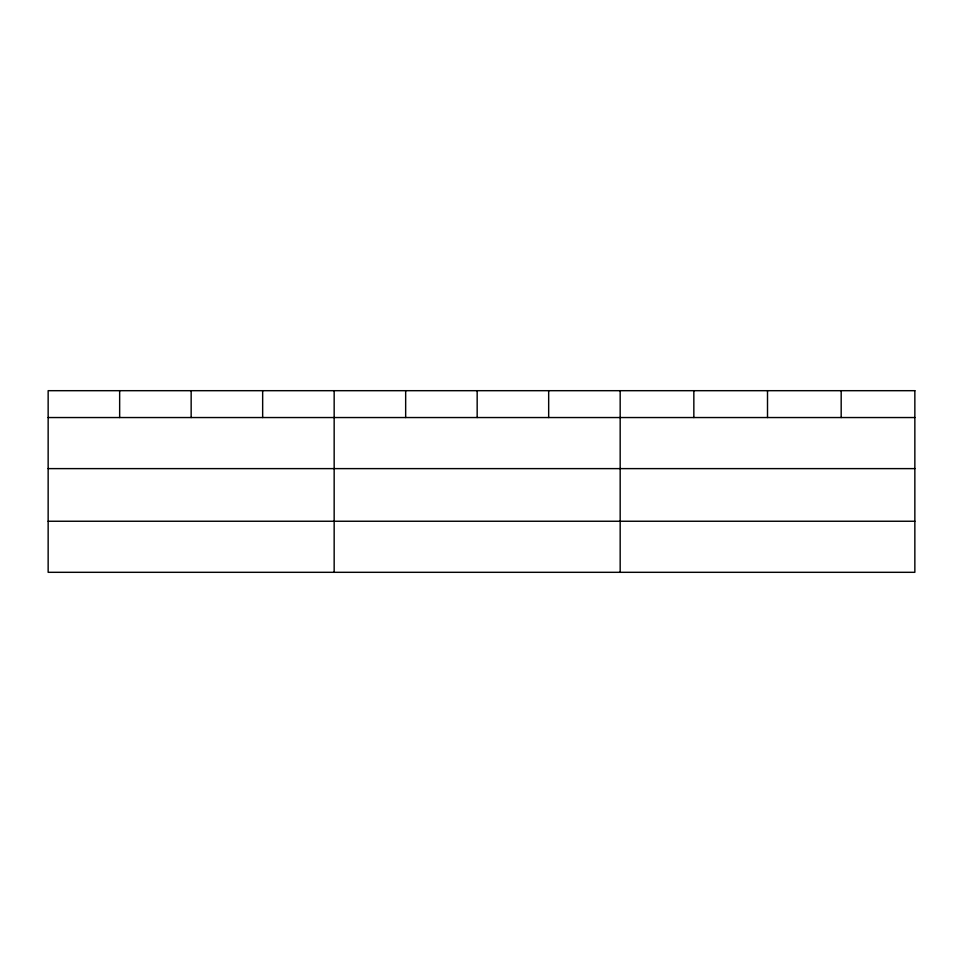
<?xml version="1.0" encoding="UTF-8"?>
<svg xmlns="http://www.w3.org/2000/svg" width="963" height="963" viewBox="0 0 963 963"><rect width="100%" height="100%" fill="white"/><g stroke="black" fill="none" stroke-linecap="round" stroke-linejoin="round"><path stroke-width="1.44" d="M48.15 417.545L914.85 417.545M48.15 468.62L914.85 468.62M48.15 521.248L914.85 521.248M841.181 390.689L841.181 417.545M767.511 390.689L767.511 417.545M693.841 390.689L693.841 417.545M620.172 390.689L620.172 572.311M548.669 390.689L548.669 417.545M477.166 390.689L477.166 417.545M405.664 390.689L405.664 417.545M334.161 390.689L334.161 572.311M262.658 390.689L262.658 417.545M191.156 390.689L191.156 417.545M119.653 390.689L119.653 417.545M914.85 390.689L48.15 390.689L48.15 572.311L914.85 572.311L914.85 390.689"/></g></svg>
